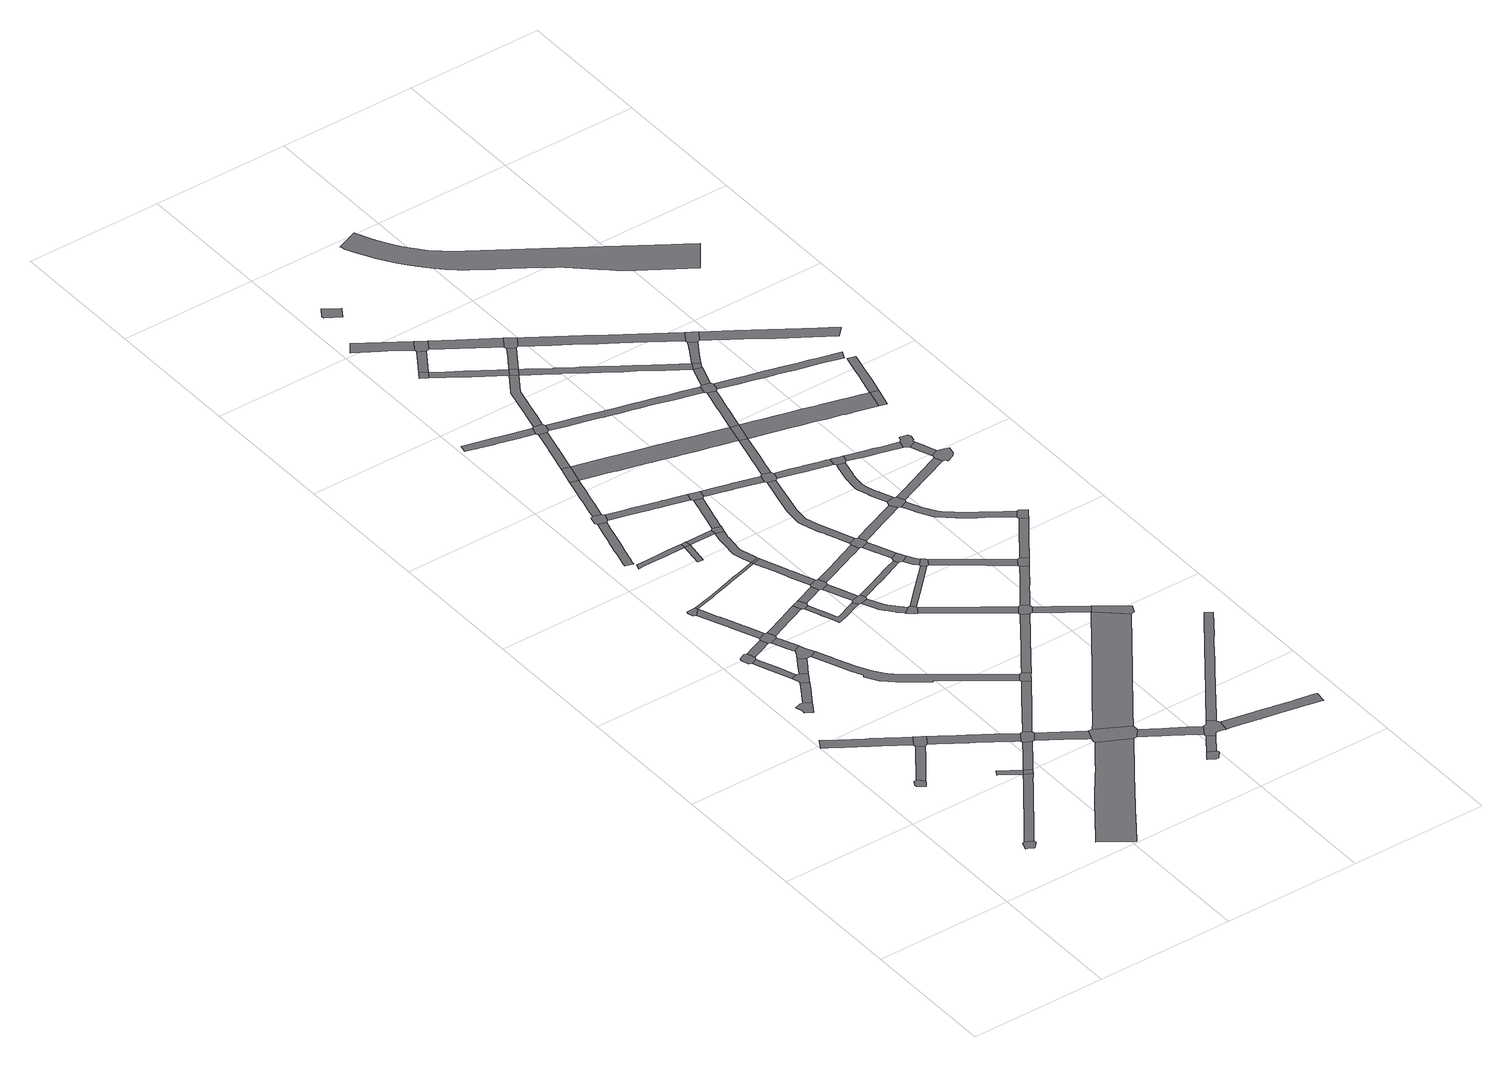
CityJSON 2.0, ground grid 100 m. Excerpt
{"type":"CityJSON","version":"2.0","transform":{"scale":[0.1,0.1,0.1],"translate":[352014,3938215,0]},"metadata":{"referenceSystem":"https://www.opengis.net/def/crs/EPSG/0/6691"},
"CityObjects":{
"road1":{"type":"Road","geometry":[{"type":"MultiSurface","lod":"1","boundaries":[[[0,1,2,3,4,5,6,7]]]}]},
"road2":{"type":"Road","geometry":[{"type":"MultiSurface","lod":"1","boundaries":[[[8,9,10,11,12,13,14,15,16,17]]]}]},
"road3":{"type":"Road","attributes":{"RoadStructureAttribute.sectionType":"1"},"geometry":[{"type":"MultiSurface","lod":"1","boundaries":[[[18,19,20,21,22,23,24,25,26,27,28,29,30,31,32,33,34,35,36]]]}]},
"road4":{"type":"Road","attributes":{"RoadStructureAttribute.sectionType":"1"},"geometry":[{"type":"MultiSurface","lod":"1","boundaries":[[[14,37,38,39,40,41,42,43,44,45,46,47,48,15]]]}]},
"road5":{"type":"Road","geometry":[{"type":"MultiSurface","lod":"1","boundaries":[[[49,50,51,52,53,54,55,56,57,58,59,60]]]}]},
"road6":{"type":"Road","attributes":{"RoadStructureAttribute.sectionType":"1"},"geometry":[{"type":"MultiSurface","lod":"1","boundaries":[[[61,62,63,64,65,66,67,68,69,70,0,7,71,72,73,74,75,76,77,78,79,80,81,82,83,84]]]}]},
"road7":{"type":"Road","attributes":{"RoadStructureAttribute.sectionType":"1"},"geometry":[{"type":"MultiSurface","lod":"1","boundaries":[[[85,86,87,88,89,90,91,54,53]]]}]},
"road8":{"type":"Road","geometry":[{"type":"MultiSurface","lod":"1","boundaries":[[[92,93,94,95,24,23,43,42,96]]]}]},
"road9":{"type":"Road","geometry":[{"type":"MultiSurface","lod":"1","boundaries":[[[97,98,99,100,101,102,103,104]]]}]},
"road10":{"type":"Road","attributes":{"RoadStructureAttribute.sectionType":"1"},"geometry":[{"type":"MultiSurface","lod":"1","boundaries":[[[105,106,107,100,99,108,109,110]]]}]},
"road11":{"type":"Road","attributes":{"RoadStructureAttribute.sectionType":"1"},"geometry":[{"type":"MultiSurface","lod":"1","boundaries":[[[111,112,113,114,115,116,84]]]}]},
"road12":{"type":"Road","geometry":[{"type":"MultiSurface","lod":"1","boundaries":[[[117,87,86,118,119,120,121,122,105,110]]]}]},
"road13":{"type":"Road","geometry":[{"type":"MultiSurface","lod":"1","boundaries":[[[84,83,123,111]]]}]},
"road14":{"type":"Road","attributes":{"RoadStructureAttribute.sectionType":"1"},"geometry":[{"type":"MultiSurface","lod":"1","boundaries":[[[124,125,126,102,101,127,128,129,130]]]}]},
"road15":{"type":"Road","attributes":{"RoadStructureAttribute.sectionType":"1"},"geometry":[{"type":"MultiSurface","lod":"1","boundaries":[[[131,132,122,121,133,134,135,136]]]}]},
"road16":{"type":"Road","geometry":[{"type":"MultiSurface","lod":"1","boundaries":[[[137,138,139,140,141,142]]]}]},
"road17":{"type":"Road","attributes":{"RoadStructureAttribute.sectionType":"1"},"geometry":[{"type":"MultiSurface","lod":"1","boundaries":[[[143,144,145,146,147,148,149,150,151,152,153,154,92,96,155,156,157,158,159,160,161,162,163,164]]]}]},
"road18":{"type":"Road","attributes":{"RoadStructureAttribute.sectionType":"1"},"geometry":[{"type":"MultiSurface","lod":"1","boundaries":[[[165,166,167,168,169,170,171,172,173,141,140,174,175,176,177,178,179,180,181]]]}]},
"road19":{"type":"Road","geometry":[{"type":"MultiSurface","lod":"1","boundaries":[[[124,130,182,183,184,185,165,181]]]}]},
"road20":{"type":"Road","attributes":{"RoadStructureAttribute.sectionType":"1"},"geometry":[{"type":"MultiSurface","lod":"1","boundaries":[[[123,186,187,188,189,190,191,192,193,194,111]]]}]},
"road21":{"type":"Road","geometry":[{"type":"MultiSurface","lod":"1","boundaries":[[[195,196,197,198,199,200,201,202,203,131,136]]]}]},
"road22":{"type":"Road","attributes":{"RoadStructureAttribute.sectionType":"1"},"geometry":[{"type":"MultiSurface","lod":"1","boundaries":[[[204,205,206,207,201,200,208,209,210,183,182]]]}]},
"road23":{"type":"Road","attributes":{"function":"3","RoadStructureAttribute.sectionType":"1"},"geometry":[{"type":"MultiSurface","lod":"1","boundaries":[[[211,212,213,214,215,216,217,218,219,220,221,222,223,224,225,226,227,228,229,230]]]}]},
"road24":{"type":"Road","geometry":[{"type":"MultiSurface","lod":"1","boundaries":[[[231,143,164,189,188,232,233,234]]]}]},
"road25":{"type":"Road","attributes":{"RoadStructureAttribute.sectionType":"1"},"geometry":[{"type":"MultiSurface","lod":"1","boundaries":[[[235,236,237,238,239,240,241,242,185,184]]]}]},
"road26":{"type":"Road","attributes":{"RoadStructureAttribute.sectionType":"1"},"geometry":[{"type":"MultiSurface","lod":"1","boundaries":[[[243,244,245,246,247,248,249,250,251,252,253,254,255,256,257,258,259,260,261,262,263,264,265,266,267]]]}]},
"road27":{"type":"Road","attributes":{"RoadStructureAttribute.sectionType":"1"},"geometry":[{"type":"MultiSurface","lod":"1","boundaries":[[[268,269,270,271,272,273,274,275,276,277,278,279,280,281,282,283]]]}]},
"road28":{"type":"Road","attributes":{"RoadStructureAttribute.sectionType":"1"},"geometry":[{"type":"MultiSurface","lod":"1","boundaries":[[[284,285,286,287,288,289,290,291,292,293,142,141,294,295,296,297,298,299,300,301,302,303]]]}]},
"road29":{"type":"Road","attributes":{"RoadStructureAttribute.sectionType":"1"},"geometry":[{"type":"MultiSurface","lod":"1","boundaries":[[[304,305,306,233,232,307,308,309]]]}]},
"road30":{"type":"Road","attributes":{"RoadStructureAttribute.sectionType":"1"},"geometry":[{"type":"MultiSurface","lod":"1","boundaries":[[[310,311,312,313,314,315,316,317,318,319,320,321,322,323,324,325,326,327,328,329,330,331,332,196,195,333,334,335,336,337,338,339,340,341,342,343,344,345,346,347,348,349,350,351,352,353]]]}]},
"road31":{"type":"Road","geometry":[{"type":"MultiSurface","lod":"1","boundaries":[[[354,355,356,357,257,256,358,359]]]}]},
"road32":{"type":"Road","geometry":[{"type":"MultiSurface","lod":"1","boundaries":[[[360,361,362,363,364,365,238,237,366]]]}]},
"road33":{"type":"Road","attributes":{"RoadStructureAttribute.sectionType":"1"},"geometry":[{"type":"MultiSurface","lod":"1","boundaries":[[[367,368,369,370,371,372,373,374,375,376,377,231,234]]]}]},
"road34":{"type":"Road","attributes":{"RoadStructureAttribute.sectionType":"1"},"geometry":[{"type":"MultiSurface","lod":"1","boundaries":[[[282,378,379,380]]]}]},
"road35":{"type":"Road","geometry":[{"type":"MultiSurface","lod":"1","boundaries":[[[283,282,380,381]]]}]},
"road36":{"type":"Road","attributes":{"RoadStructureAttribute.sectionType":"1"},"geometry":[{"type":"MultiSurface","lod":"1","boundaries":[[[382,383,384,385,386,387,388,355,354,389,390,391,392,393,394]]]}]},
"road37":{"type":"Road","attributes":{"RoadStructureAttribute.sectionType":"1"},"geometry":[{"type":"MultiSurface","lod":"1","boundaries":[[[395,396,397,398,399,400,401,402,403,404,405,406,407,408,409,410,411,412,413,414,415,416,360,366]]]}]},
"road38":{"type":"Road","attributes":{"RoadStructureAttribute.sectionType":"1"},"geometry":[{"type":"MultiSurface","lod":"1","boundaries":[[[417,418,419,420,421,362,361]]]}]},
"road39":{"type":"Road","geometry":[{"type":"MultiSurface","lod":"1","boundaries":[[[422,423,304,309,424,219,218,425,426]]]}]},
"road40":{"type":"Road","attributes":{"RoadStructureAttribute.sectionType":"1"},"geometry":[{"type":"MultiSurface","lod":"1","boundaries":[[[427,428,429,381,430,431,432,433,434,435,436,437,284,438,439,440,441,442,443,444,445,446,447,432]]]}]},
"road41":{"type":"Road","geometry":[{"type":"MultiSurface","lod":"1","boundaries":[[[303,448,449,438,284]]]}]},
"road42":{"type":"Road","geometry":[{"type":"MultiSurface","lod":"1","boundaries":[[[450,451,382,394]]]}]},
"road43":{"type":"Road","attributes":{"RoadStructureAttribute.sectionType":"1"},"geometry":[{"type":"MultiSurface","lod":"1","boundaries":[[[452,453,454,455,456,457,458,459,460,461,449,448,462,463,464,465,466,467,468,469]]]}]},
"road44":{"type":"Road","attributes":{"RoadStructureAttribute.sectionType":"1"},"geometry":[{"type":"MultiSurface","lod":"1","boundaries":[[[470,471,472,473,474,475,476,477,478,479,480,481,482,483,484]]]}]},
"road45":{"type":"Road","attributes":{"RoadStructureAttribute.sectionType":"1"},"geometry":[{"type":"MultiSurface","lod":"1","boundaries":[[[358,485,486,487,488,489,490,491,492,493,494,495,496,497,498,499,500,501,502,503,504,505,359]]]}]},
"road46":{"type":"Road","geometry":[{"type":"MultiSurface","lod":"1","boundaries":[[[452,469,420,419,506,507,508,509]]]}]},
"road47":{"type":"Road","geometry":[{"type":"MultiSurface","lod":"1","boundaries":[[[352,510,375,374,511,512,513,514,515,353]]]}]},
"road48":{"type":"Road","attributes":{"RoadStructureAttribute.sectionType":"1"},"geometry":[{"type":"MultiSurface","lod":"1","boundaries":[[[516,517,518,519,520,521,522,523,524,507,506]]]}]},
"road49":{"type":"Road","geometry":[{"type":"MultiSurface","lod":"1","boundaries":[[[525,522,521,407,406,526,527,528]]]}]},
"road50":{"type":"Road","geometry":[{"type":"MultiSurface","lod":"1","boundaries":[[[529,530,531,532,533,534,535]]]}]},
"road51":{"type":"Road","attributes":{"RoadStructureAttribute.sectionType":"1"},"geometry":[{"type":"MultiSurface","lod":"1","boundaries":[[[536,537,538,539,527,526,540,541,542,543,544,545,546,547,548]]]}]},
"road52":{"type":"Road","geometry":[{"type":"MultiSurface","lod":"1","boundaries":[[[447,549,550,427,432]]]}]},
"road53":{"type":"Road","attributes":{"RoadStructureAttribute.sectionType":"1"},"geometry":[{"type":"MultiSurface","lod":"1","boundaries":[[[551,552,553,426,425,554,555,556,557,558,559]]]}]},
"road54":{"type":"Road","attributes":{"RoadStructureAttribute.sectionType":"1"},"geometry":[{"type":"MultiSurface","lod":"1","boundaries":[[[560,561,562,563,451,450,564,565,566,567,568]]]}]},
"road55":{"type":"Road","geometry":[{"type":"MultiSurface","lod":"1","boundaries":[[[569,570,571,548,547,572,573,574]]]}]},
"road56":{"type":"Road","attributes":{"RoadStructureAttribute.sectionType":"1"},"geometry":[{"type":"MultiSurface","lod":"1","boundaries":[[[575,576,577,578,529,535]]]}]},
"road57":{"type":"Road","attributes":{"RoadStructureAttribute.sectionType":"1"},"geometry":[{"type":"MultiSurface","lod":"1","boundaries":[[[579,580,581,582,583,584,585,586,587,550,549,588,589,590,591,592,593,594,595]]]}]},
"road58":{"type":"Road","geometry":[{"type":"MultiSurface","lod":"1","boundaries":[[[596,597,479,478,560,568,598,599]]]}]},
"road59":{"type":"Road","geometry":[{"type":"MultiSurface","lod":"1","boundaries":[[[600,601,602,603]]]}]},
"road60":{"type":"Road","attributes":{"RoadStructureAttribute.sectionType":"1"},"geometry":[{"type":"MultiSurface","lod":"1","boundaries":[[[508,604,605,606,607,608,609,610,611,612,613,614,615,616,617,509]]]}]},
"road61":{"type":"Road","geometry":[{"type":"MultiSurface","lod":"1","boundaries":[[[618,619,620,621,622,623,496,495,579,595]]]}]},
"road62":{"type":"Road","attributes":{"RoadStructureAttribute.sectionType":"1"},"geometry":[{"type":"MultiSurface","lod":"1","boundaries":[[[624,625,626,627,628,629,630,631,632,525,528]]]}]},
"road63":{"type":"Road","attributes":{"RoadStructureAttribute.sectionType":"1"},"geometry":[{"type":"MultiSurface","lod":"1","boundaries":[[[633,634,635,636,637,515,514,638,639,640,641,642,643,644,645]]]}]},
"road64":{"type":"Road","geometry":[{"type":"MultiSurface","lod":"1","boundaries":[[[576,575,646,647,648,649,650,651,652,653,559,558]]]}]},
"road65":{"type":"Road","attributes":{"RoadStructureAttribute.sectionType":"1"},"geometry":[{"type":"MultiSurface","lod":"1","boundaries":[[[654,655,656,657,658,659,660]]]}]},
"road66":{"type":"Road","attributes":{"RoadStructureAttribute.sectionType":"1"},"geometry":[{"type":"MultiSurface","lod":"1","boundaries":[[[661,662,663,664,665,666,667,668,669,670,671,672,673,674,675,676,677,678,679,569,574]]]}]},
"road67":{"type":"Road","attributes":{"RoadStructureAttribute.sectionType":"1"},"geometry":[{"type":"MultiSurface","lod":"1","boundaries":[[[680,681,600,603,682,683,684]]]}]},
"road68":{"type":"Road","attributes":{"RoadStructureAttribute.sectionType":"1"},"geometry":[{"type":"MultiSurface","lod":"1","boundaries":[[[570,685,686,687,688,571]]]}]},
"road69":{"type":"Road","attributes":{"function":"3","RoadStructureAttribute.sectionType":"1"},"geometry":[{"type":"MultiSurface","lod":"1","boundaries":[[[689,690,691,692,693,694,695,696,423,422,697,698,699,700]]]}]},
"road70":{"type":"Road","geometry":[{"type":"MultiSurface","lod":"1","boundaries":[[[701,702,703,704,705,706,707]]]}]},
"road71":{"type":"Road","attributes":{"RoadStructureAttribute.sectionType":"1"},"geometry":[{"type":"MultiSurface","lod":"1","boundaries":[[[602,708,709,710,711,712,713,714,715,716,717,718,719,720,721,603]]]}]},
"road72":{"type":"Road","attributes":{"RoadStructureAttribute.sectionType":"1"},"geometry":[{"type":"MultiSurface","lod":"1","boundaries":[[[722,723,724,725,726,727,728,729,730,731,732,733,734,735,736,737,738,739,740,741,742,743,744,745,746,747,748,749,750,751,752,753,754,755,756,450,394]]]}]},
"road73":{"type":"Road","geometry":[{"type":"MultiSurface","lod":"1","boundaries":[[[660,659,757,680,684,758,759]]]}]},
"road74":{"type":"Road","attributes":{"RoadStructureAttribute.sectionType":"1"},"geometry":[{"type":"MultiSurface","lod":"1","boundaries":[[[618,760,761,762,763,764,765,766,767,768,769,770,619]]]}]},
"road75":{"type":"Road","geometry":[{"type":"MultiSurface","lod":"1","boundaries":[[[771,772,773,611,610,774,775,776,777]]]}]},
"road76":{"type":"Road","attributes":{"RoadStructureAttribute.sectionType":"1"},"geometry":[{"type":"MultiSurface","lod":"1","boundaries":[[[775,778,779,780,781,776]]]}]},
"road77":{"type":"Road","geometry":[{"type":"MultiSurface","lod":"1","boundaries":[[[782,783,784,785,781,780,786,628,627,787,788,789]]]}]},
"road78":{"type":"Road","attributes":{"RoadStructureAttribute.sectionType":"1"},"geometry":[{"type":"MultiSurface","lod":"1","boundaries":[[[790,791,792,793,794,795,796,797,798,799,800,801,802,803,804,805,806,807,808,809,810,811,812,813,814,815,816,817,818,819,820,821,773,772]]]}]},
"road79":{"type":"Road","attributes":{"RoadStructureAttribute.sectionType":"1"},"geometry":[{"type":"MultiSurface","lod":"1","boundaries":[[[788,822,823,824,825,789]]]}]},
"road80":{"type":"Road","geometry":[{"type":"MultiSurface","lod":"1","boundaries":[[[669,645,644,826,827,828,829,670]]]}]},
"road81":{"type":"Road","geometry":[{"type":"MultiSurface","lod":"1","boundaries":[[[830,687,686,831,832,833,834,824,823]]]}]},
"road82":{"type":"Road","geometry":[{"type":"MultiSurface","lod":"1","boundaries":[[[714,835,836,715]]]}]},
"road83":{"type":"Road","attributes":{"RoadStructureAttribute.sectionType":"1"},"geometry":[{"type":"MultiSurface","lod":"1","boundaries":[[[649,837,838,839,840,841,842,843,844,845,846,847,848,849,850,851,852,853,854,855,856,857,858,859,860,861,862,863,864,650]]]}]},
"road84":{"type":"Road","attributes":{"RoadStructureAttribute.sectionType":"1"},"geometry":[{"type":"MultiSurface","lod":"1","boundaries":[[[865,759,758,866,867,868]]]}]},
"road85":{"type":"Road","geometry":[{"type":"MultiSurface","lod":"1","boundaries":[[[869,870,766,765,801,800,871,872]]]}]},
"road86":{"type":"Road","attributes":{"RoadStructureAttribute.sectionType":"1"},"geometry":[{"type":"MultiSurface","lod":"1","boundaries":[[[873,874,875,876,827,826,877,878,700]]]}]},
"road87":{"type":"Road","attributes":{"RoadStructureAttribute.sectionType":"1"},"geometry":[{"type":"MultiSurface","lod":"1","boundaries":[[[879,880,881,882,883,884,715,836,885,886]]]}]},
"road88":{"type":"Road","attributes":{"RoadStructureAttribute.sectionType":"1"},"geometry":[{"type":"MultiSurface","lod":"1","boundaries":[[[598,887,888,889,890,891,892,893,894,895,896,897,898,899,900,901,902,903,904,905,906,907,908,909,910,911,912,913,914,915,916,917,918,919,920,921,922,599]]]}]},
"road89":{"type":"Road","attributes":{"RoadStructureAttribute.sectionType":"1"},"geometry":[{"type":"MultiSurface","lod":"1","boundaries":[[[923,924,925,926,927,928,929,930,931,932,933,934,935,936,771,777]]]}]},
"road90":{"type":"Road","attributes":{"RoadStructureAttribute.sectionType":"1"},"geometry":[{"type":"MultiSurface","lod":"1","boundaries":[[[937,938,939,940,941,942,833,832,943,944,945,946,947,948,949,950]]]}]},
"road91":{"type":"Road","attributes":{"RoadStructureAttribute.sectionType":"1"},"geometry":[{"type":"MultiSurface","lod":"1","boundaries":[[[951,952,953,954,829,828,955,956,957,958,959,960]]]}]},
"road92":{"type":"Road","attributes":{"RoadStructureAttribute.sectionType":"1"},"geometry":[{"type":"MultiSurface","lod":"1","boundaries":[[[651,961,962,963,964,965,966,967,968,969,970,971,972,973,974,975,976,977,978,979,980,981,982,983,652]]]}]},
"road93":{"type":"Road","attributes":{"RoadStructureAttribute.sectionType":"1"},"geometry":[{"type":"MultiSurface","lod":"1","boundaries":[[[740,984,985,986,987,870,869,988,989,990,991,992,993]]]}]},
"road94":{"type":"Road","geometry":[{"type":"MultiSurface","lod":"1","boundaries":[[[994,995,996,997,868,867,879,886]]]}]},
"road95":{"type":"Road","attributes":{"RoadStructureAttribute.sectionType":"1"},"geometry":[{"type":"MultiSurface","lod":"1","boundaries":[[[835,714,998,999,1000,1001,1002,1003,1004,1005,1006,597,596,1007,1008,1009,1010,1011,1012,1013,835,1014,1015,1016,1017,1018,1019,1020,1021,1022,1023,1024,1025,1026,1027,1028,1029,1030,1031,1032,1033,1034,1035,1036,1037,1038,1039,1040,1041,1042,1043,1044,1045,1046,1047,1048,1049,1050,1051,836]]]}]},
"road96":{"type":"Road","geometry":[{"type":"MultiSurface","lod":"1","boundaries":[[[700,699,1052,1053,873]]]}]},
"road97":{"type":"Road","attributes":{"RoadStructureAttribute.sectionType":"1"},"geometry":[{"type":"MultiSurface","lod":"1","boundaries":[[[871,1054,1055,1056,1057,1058,1059,1060,1061,1062,1063,1064,1065,1066,872]]]}]},
"road98":{"type":"Road","geometry":[{"type":"MultiSurface","lod":"1","boundaries":[[[1067,1068,741,740,993]]]}]},
"road99":{"type":"Road","geometry":[{"type":"MultiSurface","lod":"1","boundaries":[[[1069,1070,1071,1072,1073,1074,950,949,951,960]]]}]},
"road100":{"type":"Road","geometry":[{"type":"MultiSurface","lod":"1","boundaries":[[[1075,1076,1077,1078,1079,929,928,1080]]]}]},
"road101":{"type":"Road","attributes":{"RoadStructureAttribute.sectionType":"1"},"geometry":[{"type":"MultiSurface","lod":"1","boundaries":[[[1081,1082,1083,1084,1085,1086,1087,1088,1089,1090,1091,1092,1079,1078,1093,1094,1095,1096,1097,1098,1099,1100,1101,1102,1103]]]}]},
"road102":{"type":"Road","attributes":{"RoadStructureAttribute.sectionType":"1"},"geometry":[{"type":"MultiSurface","lod":"1","boundaries":[[[1104,1105,1106,1107,1108,1109,1110,1111,1112,1113,1114,1115,1116,741,1068]]]}]},
"road103":{"type":"Road","geometry":[{"type":"MultiSurface","lod":"1","boundaries":[[[1117,1118,1119,1120,1121,1059,1058,1081,1103,1122]]]}]},
"road104":{"type":"Road","attributes":{"RoadStructureAttribute.sectionType":"1"},"geometry":[{"type":"MultiSurface","lod":"1","boundaries":[[[1123,1124,1125,1126,1127,1128,1129,1130,1131,1132,1133,1134,1135,1136,1137,1138,1139,1140,1141,1142,1143,1144,1145,1146,1147,1075,1080]]]}]},
"road105":{"type":"Road","attributes":{"RoadStructureAttribute.sectionType":"1"},"geometry":[{"type":"MultiSurface","lod":"1","boundaries":[[[1073,1148,1149,1150,1151,1152,1153,1154,1155,1156,1157,1158,1159,1160,1161,1162,1163,1164,1074]]]}]},
"road106":{"type":"Road","attributes":{"RoadStructureAttribute.sectionType":"1"},"geometry":[{"type":"MultiSurface","lod":"1","boundaries":[[[994,1165,1166,1167,1168,1169,1170,1171,1172,1173,1174,1175,1176,1177,1178,995]]]}]},
"road107":{"type":"Road","geometry":[{"type":"MultiSurface","lod":"1","boundaries":[[[1179,1180,1181,904,903,1111,1110,1182,1183]]]}]},
"road108":{"type":"Road","attributes":{"RoadStructureAttribute.sectionType":"1"},"geometry":[{"type":"MultiSurface","lod":"1","boundaries":[[[1184,1185,1186,1187,1188,1189,1190,1191,1192,1193,1194,1195,1196,1077,1076]]]}]},
"road109":{"type":"Road","attributes":{"RoadStructureAttribute.sectionType":"1"},"geometry":[{"type":"MultiSurface","lod":"1","boundaries":[[[1033,1197,1198,1181,1180,1199,1200]]]}]},
"road110":{"type":"Road","attributes":{"RoadStructureAttribute.sectionType":"1"},"geometry":[{"type":"MultiSurface","lod":"1","boundaries":[[[1201,1202,1203,1204,1205,1206,1207,1208,1209,1210,1211,1212,1213,1214,1117,1122]]]}]},
"road111":{"type":"Road","geometry":[{"type":"MultiSurface","lod":"1","boundaries":[[[1033,1200,1215,1216,1217,1034]]]}]},
"road112":{"type":"Road","geometry":[{"type":"MultiSurface","lod":"1","boundaries":[[[1218,1136,1135,1158,1157,1219,1220]]]}]},
"road113":{"type":"Road","attributes":{"RoadStructureAttribute.sectionType":"1"},"geometry":[{"type":"MultiSurface","lod":"1","boundaries":[[[1221,1222,1223,1224,1225,1226,1227,1228,1229,1230,1231,1232,1233,1234,1235,1067,993,1236,1237,1238,1239,1240,1241,1242,1243,1244,1245,1246,1247,1248,1249,1250,1251]]]}]},
"road114":{"type":"Road","attributes":{"RoadStructureAttribute.sectionType":"1"},"geometry":[{"type":"MultiSurface","lod":"1","boundaries":[[[1217,1252,1253,1254,1255,1256,1257,1034]]]}]},
"road115":{"type":"Road","geometry":[{"type":"MultiSurface","lod":"1","boundaries":[[[1258,1259,1260,1261,1207,1206,1262,1263,1264,1265,1266,1267,1268]]]}]},
"road116":{"type":"Road","attributes":{"RoadStructureAttribute.sectionType":"1"},"geometry":[{"type":"MultiSurface","lod":"1","boundaries":[[[1269,1270,1264,1263,1271,1272,1273]]]}]},
"road117":{"type":"Road","geometry":[{"type":"MultiSurface","lod":"1","boundaries":[[[1272,1274,1192,1191,1275,1276,1277,1278,1279,1280,1281,1282,1273]]]}]},
"road118":{"type":"Road","geometry":[{"type":"MultiSurface","lod":"1","boundaries":[[[1283,1284,1174,1173,1254,1253,1285]]]}]},
"road119":{"type":"Road","attributes":{"RoadStructureAttribute.sectionType":"1"},"geometry":[{"type":"MultiSurface","lod":"1","boundaries":[[[1286,1287,1288,1289,1290,1291,1292,1293,1294,1295,1296,1297,1298,1299,1183,1182,1300,1301,1302,1303,1304,1305,1306,1307,1308,1309,1310,1311,1312]]]}]},
"road120":{"type":"Road","attributes":{"RoadStructureAttribute.sectionType":"1"},"geometry":[{"type":"MultiSurface","lod":"1","boundaries":[[[1313,1314,1315,1316,1317,1318,1319,1320,1321,1322,1323,1324,1325,1326,1327,1328,1329,1330,1331,1332,1333,1334,1335,1336,1337,1338,1339,1340,1341,1342,1343,1344,1345,1346,1347,1348,1349,1350,1351,1352,1353,1354,1355,1356,1357,1358,1359,1360,1361,1362,1363]]]}]},
"road121":{"type":"Road","geometry":[{"type":"MultiSurface","lod":"1","boundaries":[[[1250,1364,1365,1251]]]}]},
"road122":{"type":"Road","attributes":{"RoadStructureAttribute.sectionType":"1"},"geometry":[{"type":"MultiSurface","lod":"1","boundaries":[[[1366,1367,1368,1369,1370,1371,1372,1373,1374,1375,1376,1377,1378,1283,1285]]]}]},
"road123":{"type":"Road","attributes":{"RoadStructureAttribute.sectionType":"1"},"geometry":[{"type":"MultiSurface","lod":"1","boundaries":[[[1365,1379,1380,1381,1382,1383,1384,1385,1386,1387,1388,1389,1390,1391,1392,1251]]]}]}
},
"vertices":[
[457,429,0],[438,423,0],[419,366,0],[447,357,0],[465,343,0],[471,340,0],[514,382,0],[511,402,0],
[253,1314,0],[253,1297,0],[302,1262,0],[320,1287,0],[321,1288,0],[334,1307,0],[336,1309,0],[291,1350,0],[289,1350,0],[273,1348,0],
[82,1925,0],[130,1894,0],[257,1811,0],[269,1802,0],[326,1765,0],[494,1655,0],[539,1722,0],[494,1751,0],[487,1756,0],[404,1810,0],[390,1820,0],[314,1869,0],[310,1871,0],[301,1877,0],[290,1885,0],[144,1978,0],[59,2037,0],[44,2047,0],[3,1976,0],
[355,1336,0],[362,1346,0],[377,1366,0],[407,1407,0],[479,1506,0],[548,1602,0],[497,1634,0],[432,1544,0],[417,1524,0],[358,1442,0],[336,1413,0],[317,1387,0],
[188,2299,0],[194,2309,0],[200,2318,0],[211,2336,0],[242,2385,0],[191,2417,0],[171,2419,0],[124,2404,0],[128,2393,0],[141,2353,0],[142,2349,0],[139,2333,0],
[822,928,0],[804,904,0],[769,857,0],[750,831,0],[749,829,0],[748,828,0],[692,751,0],[627,661,0],[583,602,0],[524,522,0],[540,441,0],[558,466,0],[630,564,0],[632,566,0],[643,581,0],[741,716,0],[797,792,0],[799,795,0],[802,799,0],[862,881,0],[866,887,0],[870,893,0],[923,963,0],[870,994,0],
[317,2505,0],[353,2563,0],[302,2595,0],[278,2556,0],[260,2527,0],[243,2500,0],[240,2496,0],
[611,1674,0],[590,1688,0],[579,1695,0],[567,1702,0],[567,1607,0],
[140,3004,0],[159,2947,0],[178,2939,0],[224,2959,0],[232,2978,0],[212,3035,0],[194,3043,0],[148,3022,0],
[333,2678,0],[282,2814,0],[277,2826,0],[228,2812,0],[242,2776,0],[286,2665,0],
[895,1029,0],[763,1119,0],[760,1122,0],[755,1125,0],[730,1088,0],[735,1085,0],
[304,2615,0],[364,2580,0],[374,2595,0],[384,2613,0],[404,2645,0],[353,2676,0],
[944,992,0],
[363,3100,0],[317,3080,0],[284,3066,0],[241,2982,0],[304,3009,0],[305,3009,0],[386,3044,0],
[436,2808,0],[403,2756,0],[431,2687,0],[436,2694,0],[463,2738,0],[487,2776,0],
[168,3613,0],[160,3595,0],[175,3557,0],[193,3550,0],[240,3595,0],[233,3612,0],
[1108,1346,0],[975,1434,0],[903,1481,0],[834,1527,0],[825,1533,0],[804,1547,0],[772,1568,0],[722,1601,0],[681,1628,0],[674,1632,0],[634,1659,0],[625,1665,0],[614,1576,0],[707,1515,0],[790,1459,0],[825,1437,0],[827,1436,0],[914,1376,0],[919,1373,0],[991,1325,0],[1030,1299,0],[1061,1281,0],
[426,3142,0],[379,3259,0],[343,3346,0],[341,3351,0],[308,3430,0],[301,3446,0],[299,3451,0],[294,3462,0],[280,3496,0],[246,3423,0],[249,3417,0],[250,3415,0],[253,3406,0],[284,3329,0],[287,3323,0],[311,3266,0],[371,3118,0],
[404,3036,0],[460,3060,0],[467,3078,0],[445,3134,0],
[952,1003,0],[994,1061,0],[1118,1232,0],[1064,1260,0],[977,1142,0],[945,1097,0],[914,1054,0],[910,1048,0],[906,1044,0],
[517,2774,0],[572,2798,0],[562,2820,0],[542,2864,0],[536,2880,0],[525,2905,0],[471,2881,0],[469,2861,0],[452,2834,0],
[412,3018,0],[451,2925,0],[461,2902,0],[464,2896,0],[506,2950,0],[505,2951,0],[470,3035,0],
[1029,10,0],[1115,129,0],[1222,280,0],[1239,303,0],[1429,570,0],[1519,694,0],[1587,787,0],[1649,873,0],[1431,989,0],[1354,884,0],[1332,853,0],[1312,825,0],[1264,759,0],[1228,712,0],[1089,531,0],[1050,480,0],[1049,478,0],[966,363,0],[825,166,0],[820,159,0],
[1128,1349,0],[1134,1232,0],[1180,1297,0],[1179,1318,0],
[634,3149,0],[676,3168,0],[762,3204,0],[739,3260,0],[646,3220,0],[615,3207,0],[611,3205,0],[466,3143,0],
[196,4229,0],[204,4258,0],[212,4288,0],[218,4309,0],[224,4331,0],[225,4336,0],[226,4338,0],[249,4425,0],[275,4524,0],[278,4532,0],[286,4562,0],[298,4612,0],[299,4615,0],[312,4659,0],[254,4675,0],[250,4660,0],[228,4579,0],[209,4508,0],[196,4463,0],[176,4387,0],[167,4353,0],[155,4310,0],[139,4249,0],[134,4229,0],[192,4212,0],
[552,4195,0],[455,4195,0],[447,4195,0],[431,4195,0],[383,4194,0],[289,4194,0],[203,4193,0],[188,4153,0],[241,4153,0],[363,4154,0],[377,4154,0],[411,4154,0],[442,4155,0],[552,4155,0],[555,4155,0],[555,4195,0],
[799,3779,0],[782,3774,0],[751,3765,0],[666,3739,0],[637,3730,0],[570,3710,0],[557,3705,0],[400,3659,0],[376,3652,0],[338,3641,0],[330,3620,0],[381,3634,0],[415,3644,0],[562,3688,0],[576,3692,0],[726,3738,0],[737,3742,0],[778,3754,0],[788,3757,0],[804,3762,0],
[1466,1108,0],[1332,1196,0],[1320,1204,0],[1285,1132,0],[1416,1045,0],[1434,1034,0],
[1300,1961,0],[1291,1970,0],[1145,2075,0],[1134,2084,0],[1036,2157,0],[1003,2182,0],[919,2243,0],[916,2246,0],[885,2271,0],[849,2297,0],[830,2316,0],[815,2329,0],[785,2363,0],[746,2419,0],[744,2422,0],[713,2474,0],[686,2530,0],[671,2566,0],[670,2567,0],[629,2664,0],[616,2694,0],[603,2725,0],[583,2773,0],[581,2625,0],[586,2615,0],[631,2505,0],[660,2446,0],[673,2423,0],[673,2422,0],[660,2404,0],[719,2313,0],[795,2238,0],[802,2233,0],[850,2201,0],[872,2184,0],[982,2101,0],[993,2115,0],[995,2113,0],[1088,2043,0],[1098,2035,0],[1138,2007,0],[1264,1913,0],[1431,1789,0],[1466,1838,0],
[334,4742,0],[277,4760,0],[259,4751,0],[244,4693,0],[329,4671,0],[348,4728,0],
[819,3207,0],[827,3231,0],[795,3284,0],[791,3282,0],[783,3278,0],[761,3269,0],[781,3192,0],
[1281,1457,0],[1350,1552,0],[1362,1568,0],[1382,1595,0],[1411,1635,0],[1423,1651,0],[1466,1713,0],[1482,1734,0],[1434,1770,0],[1333,1631,0],[1232,1492,0],
[530,3984,0],[570,3979,0],[595,4155,0],
[593,4195,0],
[371,5128,0],[347,5034,0],[327,4955,0],[325,4949,0],[322,4937,0],[318,4921,0],[292,4819,0],[366,4863,0],[372,4887,0],[381,4922,0],[385,4940,0],[395,4977,0],[429,5112,0],
[821,3091,0],[825,3078,0],[845,3026,0],[870,2963,0],[875,2949,0],[876,2946,0],[895,2953,0],[952,2972,0],[993,2989,0],[996,2990,0],[1025,3002,0],[1091,3029,0],[1062,3063,0],[986,3031,0],[981,3029,0],[969,3023,0],[967,3023,0],[962,3020,0],[918,3002,0],[900,3003,0],[859,3108,0],[853,3122,0],
[845,3239,0],[895,3260,0],[973,3294,0],[952,3350,0],[812,3291,0],
[1724,980,0],[1498,1106,0],[1432,1008,0],[1678,876,0],[1724,937,0],
[794,4196,0],[690,4196,0],[613,4195,0],[596,4155,0],[629,4155,0],[796,4156,0],[793,4147,0],[779,4091,0],[773,4039,0],[759,3916,0],[781,3840,0],[857,3797,0],[852,3817,0],[820,3922,0],[821,3930,0],[831,4013,0],[838,4071,0],[838,4080,0],[845,4105,0],[854,4140,0],[854,4141,0],
[805,3762,0],[863,3780,0],
[470,5258,0],[412,5273,0],
[1015,3392,0],[964,3521,0],[954,3546,0],[941,3578,0],[939,3584,0],[900,3683,0],[893,3700,0],[891,3705,0],[879,3736,0],[864,3774,0],[807,3755,0],[813,3739,0],[814,3737,0],[856,3632,0],[883,3562,0],[895,3531,0],[903,3511,0],[959,3369,0],
[31,5781,0],[100,5763,0],[105,5761,0],[114,5759,0],[229,5728,0],[247,5722,0],[291,5713,0],[374,5691,0],[499,5658,0],[515,5716,0],[306,5771,0],[278,5780,0],[273,5781,0],[146,5813,0],[46,5839,0],
[484,4630,0],[514,4622,0],[542,4615,0],[600,4600,0],[658,4584,0],[666,4582,0],[672,4581,0],[682,4578,0],[696,4575,0],[702,4573,0],[879,4526,0],[894,4585,0],[814,4606,0],[813,4606,0],[751,4622,0],[729,4628,0],[711,4633,0],[587,4665,0],[585,4665,0],[528,4681,0],[483,4692,0],
[992,3286,0],[1047,3310,0],[1055,3328,0],[1033,3385,0],
[1433,1777,0],[1499,1757,0],[1509,1770,0],[1517,1783,0],[1534,1805,0],[1486,1841,0],
[999,3267,0],[1031,3191,0],[1034,3184,0],[1058,3126,0],[1061,3117,0],[1077,3079,0],[1134,3100,0],[1090,3206,0],[1089,3207,0],
[1152,3098,0],[1102,3024,0],[1160,3042,0],[1166,3060,0],
[1938,487,0],[1898,431,0],[1892,421,0],[1943,390,0],[1963,392,0],[2001,439,0],[1993,458,0],
[1295,2834,0],[1276,2854,0],[1226,2913,0],[1209,2939,0],[1144,2934,0],[1156,2909,0],[1178,2877,0],[1182,2872,0],[1225,2821,0],[1231,2814,0],[1240,2805,0],[1266,2777,0],[1315,2813,0],
[868,4193,0],[810,4209,0],
[1993,765,0],[1901,824,0],[1862,849,0],[1794,800,0],[1806,792,0],[1855,760,0],[1930,711,0],[2036,642,0],[2078,711,0],
[509,5640,0],[472,5496,0],[463,5464,0],[458,5446,0],[516,5428,0],[522,5449,0],[522,5450,0],[522,5452,0],[568,5628,0],
[1364,2779,0],[1363,2788,0],[1336,2817,0],[1270,2772,0],[1308,2745,0],[1328,2730,0],
[2085,586,0],[2036,622,0],[1984,551,0],[1965,525,0],
[889,4509,0],[882,4481,0],[862,4406,0],[857,4390,0],[842,4332,0],[834,4301,0],[822,4257,0],[818,4241,0],[812,4219,0],[872,4211,0],[876,4226,0],[879,4235,0],[886,4262,0],[896,4301,0],[900,4316,0],[919,4385,0],[948,4494,0],
[591,5714,0],[532,5726,0],[586,5638,0],[601,5696,0],
[285,6610,0],[252,6560,0],[302,6527,0],[335,6577,0],
[1146,3366,0],[1147,3367,0],[1238,3406,0],[1245,3409,0],[1358,3457,0],[1368,3461,0],[1434,3489,0],[1412,3545,0],[1222,3464,0],[1212,3460,0],[1211,3460,0],[1196,3453,0],[1122,3422,0],[1056,3394,0],
[965,4504,0],[980,4562,0],[967,4566,0],[937,4573,0],[920,4578,0],[919,4578,0],
[1210,3079,0],[1292,3113,0],[1352,3138,0],[1546,3220,0],[1532,3255,0],[1455,3224,0],[1338,3175,0],[1291,3156,0],[1230,3130,0],
[1726,2171,0],[1647,2061,0],[1606,2006,0],[1599,1996,0],[1544,1920,0],[1567,1849,0],[1580,1868,0],[1617,1918,0],[1655,1971,0],[1719,2059,0],[1774,2136,0],[1893,2299,0],[1844,2333,0],
[2101,608,0],[2121,613,0],[2158,606,0],[2176,602,0],[2191,682,0],[2177,709,0],[2128,745,0],[2107,717,0],
[118,7110,0],[59,7032,0],[222,6930,0],[260,6906,0],[343,6851,0],[401,6812,0],[452,6890,0],
[1399,2679,0],[1414,2668,0],[1458,2635,0],[1462,2632,0],[1550,2567,0],[1650,2494,0],[1702,2457,0],[1742,2427,0],[1840,2353,0],[1877,2401,0],[1747,2499,0],[1708,2528,0],[1685,2542,0],[1586,2615,0],[1525,2660,0],[1498,2680,0],[1483,2692,0],[1471,2701,0],[1442,2722,0],
[402,6788,0],[349,6707,0],[399,6674,0],[399,6675,0],[455,6760,0],
[1516,2937,0],[1664,3081,0],[1636,3109,0],[1484,2961,0],
[2025,1819,0],[1886,1629,0],[1856,1588,0],[1738,1429,0],[1724,1410,0],[1662,1326,0],[1565,1195,0],[1535,1155,0],[1814,1103,0],[2063,1444,0],[2407,1914,0],[2218,2084,0],
[242,7359,0],[285,7426,0],[289,7433,0],[193,7499,0],[181,7506,0],[138,7443,0],[142,7423,0],
[394,6465,0],[485,6405,0],[490,6401,0],[493,6399,0],[525,6378,0],[597,6331,0],[725,6245,0],[759,6295,0],[640,6374,0],[614,6391,0],[555,6431,0],[524,6451,0],[476,6483,0],[428,6515,0],
[573,5075,0],[583,5073,0],[663,5051,0],[687,5045,0],[827,5008,0],[905,4988,0],[915,4985,0],[921,4983,0],[960,4973,0],[1086,4941,0],[1095,4938,0],[1164,4920,0],[1205,4910,0],[1232,4903,0],[1303,4884,0],[1328,4878,0],[1361,4869,0],[1371,4866,0],[1488,4836,0],[1525,4982,0],[1416,5011,0],[1412,5012,0],[1351,5027,0],[1269,5049,0],[1266,5049,0],[1238,5057,0],[1020,5114,0],[998,5120,0],[947,5134,0],[840,5161,0],[839,5162,0],[703,5197,0],[651,5211,0],[650,5211,0],[561,5234,0],
[405,6793,0],[477,6764,0],[527,6840,0],
[984,4499,0],[1075,4475,0],[1163,4452,0],[1164,4452,0],[1351,4402,0],[1363,4399,0],[1377,4458,0],[1185,4508,0],[1178,4510,0],[1094,4532,0],[1093,4532,0],
[1493,3579,0],[1475,3587,0],[1419,3563,0],[1438,3488,0],[1453,3482,0],[1509,3505,0],[1516,3524,0],
[1491,3391,0],[1496,3379,0],[1538,3285,0],[1593,3309,0],
[1612,3270,0],[1608,3278,0],[1605,3282,0],[1603,3288,0],[1536,3276,0],[1556,3224,0],[1573,3217,0],[1625,3247,0],
[1449,3652,0],[1417,3730,0],[1380,3821,0],[1379,3825,0],[1344,3938,0],[1354,4043,0],[1355,4055,0],[1356,4058,0],[1402,4250,0],[1413,4295,0],[1431,4367,0],[1373,4382,0],[1369,4367,0],[1351,4295,0],[1331,4214,0],[1296,4068,0],[1296,4063,0],[1284,3939,0],[1283,3932,0],[1285,3925,0],[1290,3910,0],[1309,3847,0],[1315,3827,0],[1321,3808,0],[1322,3805,0],[1334,3776,0],[1338,3766,0],[1348,3741,0],[1352,3731,0],[1388,3641,0],[1389,3639,0],[1390,3638,0],
[1610,3152,0],[1637,3127,0],[1678,3171,0],[1658,3190,0],
[1913,2302,0],[1949,2350,0],[1946,2370,0],[1896,2404,0],
[1637,3124,0],[1672,3089,0],[1679,3089,0],[1713,3139,0],[1702,3149,0],
[775,6212,0],[809,6262,0],
[2213,595,0],[2281,583,0],[2354,569,0],[2410,558,0],[2418,556,0],[2423,555,0],[2446,551,0],[2538,534,0],[2680,507,0],[2723,499,0],[2753,493,0],[2848,475,0],[2850,474,0],[2861,554,0],[2851,556,0],[2849,557,0],[2843,558,0],[2809,564,0],[2808,564,0],[2754,574,0],[2730,578,0],[2698,585,0],[2690,586,0],[2554,613,0],[2550,614,0],[2482,627,0],[2437,636,0],[2424,638,0],
[677,6741,0],[809,6546,0],[875,6503,0],[925,6578,0],
[1453,4453,0],[1394,4468,0],[1449,4377,0],[1463,4435,0],
[2254,2133,0],[2143,2211,0],[2117,2230,0],[2049,2279,0],[2053,2202,0],[2082,2181,0],
[880,6476,0],[841,6415,0],[826,6392,0],[823,6389,0],[821,6384,0],[760,6296,0],[874,6360,0],[931,6447,0],
[691,5610,0],[794,5583,0],[817,5577,0],[936,5546,0],[944,5544,0],[981,5534,0],[1063,5513,0],[1113,5500,0],[1120,5498,0],[1193,5478,0],[1202,5476,0],[1280,5457,0],[1366,5432,0],[1369,5432,0],[1399,5424,0],[1554,5383,0],[1612,5367,0],[1622,5427,0],[1487,5465,0],[1415,5482,0],[1353,5500,0],[1350,5501,0],[1213,5535,0],[1209,5536,0],[1155,5550,0],[1068,5573,0],[1013,5588,0],[1012,5588,0],[996,5592,0],[989,5594,0],[889,5621,0],[886,5622,0],[809,5641,0],[777,5650,0],[773,5651,0],[746,5658,0],
[1560,3542,0],[1659,3584,0],[1701,3602,0],[1725,3613,0],[1786,3639,0],[1884,3680,0],[1852,3732,0],[1836,3725,0],[1807,3713,0],[1796,3708,0],[1782,3702,0],[1678,3658,0],[1617,3632,0],[1512,3587,0],
[2014,2914,0],[2012,2916,0],[1877,3016,0],[1870,3022,0],[1863,3027,0],[1808,3069,0],[1733,3050,0],[1827,2979,0],[1847,2964,0],[1962,2879,0],[1978,2865,0],[2115,2763,0],[2132,2750,0],[2167,2799,0],
[2135,2731,0],[2059,2625,0],[2019,2572,0],[2015,2566,0],[2003,2449,0],[2063,2531,0],[2069,2538,0],[2076,2548,0],[2159,2661,0],[2188,2701,0],
[2328,917,0],[2347,943,0],[2405,1024,0],[2469,1112,0],[2479,1127,0],[2544,1216,0],[2552,1228,0],[2589,1281,0],[2666,1387,0],[2678,1403,0],[2694,1424,0],[2834,1618,0],[2787,1654,0],[2678,1504,0],[2645,1459,0],[2608,1408,0],[2514,1282,0],[2504,1263,0],[2436,1170,0],[2430,1162,0],[2424,1154,0],[2327,1019,0],[2279,953,0],
[1487,4833,0],[1440,4647,0],[1440,4645,0],[1427,4594,0],[1464,4499,0],[1472,4531,0],[1487,4587,0],[1498,4630,0],[1499,4632,0],[1546,4818,0],
[949,6453,0],[999,6528,0],[962,6553,0],[958,6556,0],
[634,6108,0],[627,6095,0],[599,5992,0],[594,5970,0],[590,5958,0],[578,5905,0],[567,5864,0],[561,5843,0],[561,5840,0],[616,5808,0],[628,5858,0],[630,5863,0],[637,5890,0],[656,5966,0],[671,6024,0],[683,6071,0],[839,6170,0],[895,6132,0],[900,6129,0],[957,6091,0],[997,6065,0],[1004,6061,0],[1110,5991,0],[1114,5988,0],[1147,5965,0],[1178,5946,0],[1212,5924,0],[1238,5906,0],[1241,5904,0],[1302,5862,0],[1328,5844,0],[1399,5801,0],[1401,5799,0],[1511,5723,0],[1549,5699,0],[1698,5599,0],[1724,5654,0],[1596,5739,0],[1544,5773,0],[1518,5793,0],[1414,5862,0],[1362,5895,0],[1354,5900,0],[1353,5901,0],[1252,5970,0],[1235,5982,0],[1233,5983,0],[1180,6015,0],[1134,6048,0],[1116,6060,0],[1001,6135,0],[990,6141,0],[904,6198,0],[846,6237,0],
[2436,1924,0],[2462,1979,0],
[1584,4342,0],[1631,4329,0],[1768,4293,0],[1775,4291,0],[1822,4279,0],[1833,4338,0],[1811,4344,0],[1768,4355,0],[1727,4367,0],[1665,4383,0],[1646,4388,0],[1575,4407,0],[1570,4408,0],
[1583,4967,0],[1584,4969,0],
[2189,2702,0],[2193,2708,0],[2210,2731,0],[2230,2758,0],[2237,2768,0],[2187,2802,0],
[1957,3697,0],[1965,3716,0],[1941,3771,0],[1922,3778,0],[1862,3767,0],[1903,3672,0],
[1832,4264,0],[1827,4242,0],[1795,4118,0],[1784,4024,0],[1781,4000,0],[1787,3981,0],[1808,3909,0],[1814,3888,0],[1828,3853,0],[1828,3852,0],[1832,3842,0],[1847,3804,0],[1884,3873,0],[1879,3887,0],[1872,3904,0],[1853,3970,0],[1842,4007,0],[1844,4024,0],[1851,4086,0],[1853,4100,0],[1853,4102,0],[1859,4123,0],[1890,4252,0],
[1630,5142,0],[1632,5151,0],[1634,5158,0],[1635,5160,0],[1645,5201,0],[1655,5238,0],[1680,5335,0],[1622,5350,0],[1578,5180,0],[1576,5173,0],[1574,5166,0],[1541,5043,0],[1525,4985,0],
[1922,4316,0],[1902,4320,0],[1887,4324,0],[1870,4329,0],[1851,4334,0],[1906,4260,0],
[1932,3610,0],[1951,3563,0],[2011,3463,0],[2065,3414,0],[2113,3371,0],[2126,3362,0],[2129,3360,0],[2136,3355,0],[2172,3330,0],[2221,3296,0],[2261,3269,0],[2409,3165,0],[2426,3153,0],[2461,3201,0],[2394,3248,0],[2296,3318,0],[2268,3337,0],[2178,3399,0],[2159,3412,0],[2151,3418,0],[2135,3432,0],[2130,3437,0],[2098,3465,0],[2058,3502,0],[2005,3591,0],
[2259,2798,0],[2279,2825,0],[2281,2828,0],[2309,2867,0],[2336,2903,0],[2379,2962,0],[2431,3032,0],[2432,3033,0],[2433,3034,0],[2478,3097,0],[2429,3133,0],[2417,3116,0],[2330,2997,0],[2306,2965,0],[2291,2944,0],[2275,2921,0],[2231,2862,0],
[1127,6335,0],[1237,6262,0],[1303,6219,0],[1374,6171,0],[1482,6099,0],[1484,6098,0],[1704,5952,0],[1736,5931,0],[1833,5866,0],[1884,5939,0],[1638,6103,0],[1408,6255,0],[1353,6292,0],[1041,6501,0],
[1708,5405,0],[1699,5422,0],[1640,5436,0],[1698,5345,0],[1708,5404,0],
[1983,3723,0],[2025,3742,0],[2058,3755,0],[2087,3768,0],[2181,3808,0],[2248,3837,0],[2375,3890,0],[2397,3900,0],[2371,3954,0],[2205,3884,0],[2157,3863,0],[2121,3848,0],[2022,3805,0],
[1697,5594,0],[1673,5528,0],[1753,5577,0],[1754,5580,0],
[1979,4238,0],[1981,4238,0],[2015,4229,0],[2069,4215,0],[2102,4206,0],[2280,4158,0],[2296,4216,0],[2161,4250,0],[2156,4251,0],[2117,4264,0],[2073,4273,0],[2072,4273,0],[2018,4287,0],[1995,4294,0],
[1761,5602,0],[1763,5606,0],[1773,5624,0],
[2481,3204,0],[2504,3134,0],[2528,3166,0],
[2430,4746,0],[2396,4754,0],[2293,4781,0],[2273,4787,0],[2194,4807,0],[2112,4829,0],[2110,4829,0],[2018,4855,0],[2001,4860,0],[1970,4868,0],[1906,4884,0],[1823,4905,0],[1744,4924,0],[1674,4943,0],[1649,4950,0],[1667,4788,0],[1668,4787,0],[1786,4758,0],[1821,4749,0],[1824,4748,0],[1897,4730,0],[1980,4709,0],[1994,4705,0],[2074,4682,0],[2168,4658,0],[2194,4651,0],[2233,4641,0],[2237,4640,0],[2238,4639,0],[2411,4594,0],[2450,4742,0],
[1818,5697,0],[1888,5810,0],[1837,5845,0],[1788,5761,0],[1785,5756,0],[1771,5732,0],
[2380,4243,0],[2321,4257,0],[2313,4226,0],[2309,4224,0],[2301,4152,0],[2316,4139,0],[2372,4161,0],[2366,4176,0],[2370,4177,0],[2384,4186,0],[2390,4226,0],
[2409,4064,0],[2395,4102,0],[2347,4057,0],[2375,3985,0],[2431,4006,0],
[2379,3973,0],[2416,3893,0],[2425,3875,0],[2479,3901,0],[2498,3924,0],[2514,3980,0],[2509,3982,0],[2464,3996,0],[2450,4000,0],
[1956,5891,0],[1920,5916,0],[1906,5817,0],
[2561,5180,0],[2406,5222,0],[2393,5225,0],[2343,5237,0],[2331,5242,0],[2272,5257,0],[2171,5283,0],[2156,5287,0],[2107,5301,0],[2059,5314,0],[1923,5348,0],[1882,5360,0],[1865,5364,0],[1785,5386,0],[1842,5306,0],[1913,5288,0],[2001,5264,0],[2064,5248,0],[2097,5240,0],[2141,5229,0],[2155,5224,0],[2204,5211,0],[2305,5186,0],[2326,5180,0],[2391,5163,0],[2507,5133,0],[2535,5125,0],
[2426,6675,0],[2360,6719,0],[2010,6952,0],[1676,7174,0],[1593,7229,0],[1196,7494,0],[1150,7536,0],[1084,7592,0],[1042,7640,0],[998,7696,0],[957,7752,0],[922,7809,0],[889,7867,0],[858,7925,0],[833,7983,0],[827,7994,0],[821,8011,0],[660,7948,0],[667,7930,0],[674,7909,0],[675,7908,0],[701,7849,0],[735,7783,0],[772,7719,0],[812,7655,0],[858,7591,0],[906,7528,0],[955,7474,0],[1010,7415,0],[1061,7365,0],[1119,7315,0],[1178,7271,0],[1259,7215,0],[1311,7179,0],[1317,7175,0],[1555,7017,0],[1628,6968,0],[1639,6961,0],[1833,6788,0],[1849,6775,0],[1862,6764,0],[1890,6738,0],[1919,6713,0],[1955,6683,0],[1978,6668,0],[2017,6638,0],[2143,6553,0],[2151,6548,0],[2225,6499,0],[2359,6413,0],[2511,6619,0],
[2469,4580,0],[2508,4726,0],
[1970,5774,0],[2064,5710,0],[2069,5707,0],[2136,5662,0],[2311,5544,0],[2504,5417,0],[2645,5324,0],[2707,5391,0],[2646,5432,0],[2586,5472,0],[2505,5525,0],[2324,5645,0],[2147,5764,0],
[2534,4825,0],[2557,4910,0],[2558,4915,0],[2568,4957,0],[2593,5056,0],[2602,5093,0],[2545,5107,0],[2545,5106,0],[2543,5100,0],[2510,4968,0],[2504,4942,0],[2503,4939,0],[2498,4925,0],[2462,4788,0]
]}
